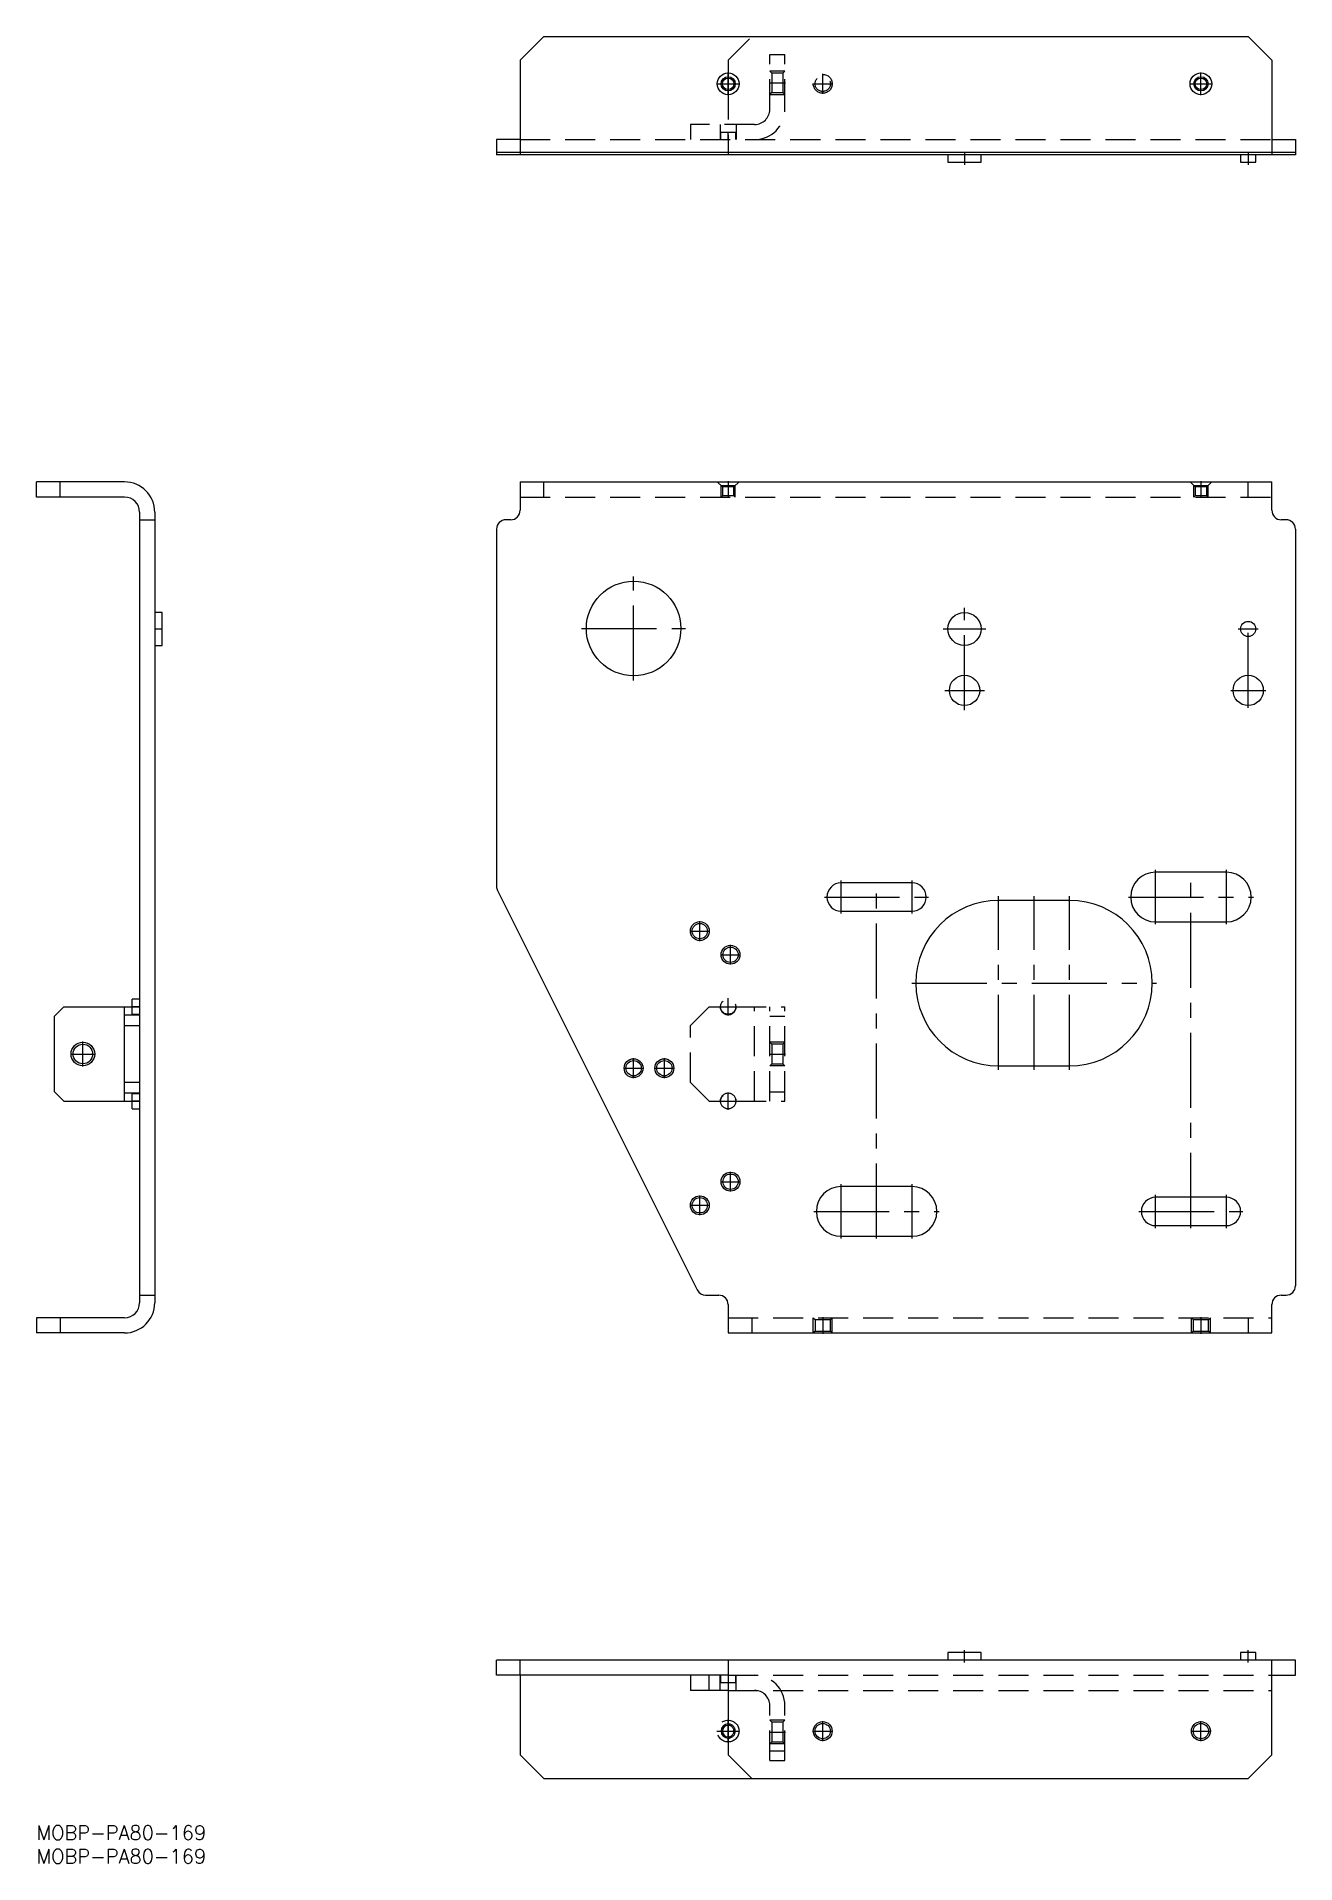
# Model space of a CAD drawing. Extents: x 0 to 266, y -8 to 378.
import ezdxf

# ---------------------------------------------------------------- set-up
doc = ezdxf.new("R2010")
doc.units = 0
doc.header["$LTSCALE"] = 0.5
doc.linetypes.add('CENTER', pattern=[50.8, 31.75, -6.35, 6.35, -6.35])
doc.linetypes.add('DASHED', pattern=[19.05, 12.7, -6.35])
for name, color, linetype in [('MSM_CENTER', 1, 'CENTER'), ('MSM_CONTINUOUS', 7, 'CONTINUOUS'), ('MSM_DASHED', 4, 'DASHED'), ('MSM_NARROW', 5, 'CONTINUOUS'), ('MSM_PART_NUMBER', 7, 'CONTINUOUS')]:
    doc.layers.add(name, color=color, linetype=linetype)
doc.styles.get("Standard").update_dxf_attribs({"font": 'txt.shx', "height": 3, "bigfont": 'bigfont.shx'})

msp = doc.modelspace()

# ---------------------------------------------------------------- linework, layer by layer
at = {"layer": 'MSM_CENTER'}
for p, q in [((143.89, 368.4), (148.72, 368.4)), ((146.3, 365.99), (146.3, 370.82)), ((154.94, 368.6), (158.46, 368.6)), ((164.2, 368.4), (168.4, 368.4)), ((166.3, 366.3), (166.3, 370.5)), ((243.89, 368.4), (248.72, 368.4)), ((246.3, 365.99), (246.3, 370.82)), ((146.3, 356.52), (146.3, 358.28)), ((196.3, 353.9), (196.3, 351.3)), ((256.3, 353.9), (256.3, 351.3)), ((146.3, 284.36), (146.3, 280.84)), ((246.3, 284.36), (246.3, 280.84)), ((126.3, 242.2), (126.3, 264.2)), ((196.3, 235.9), (196.3, 257.6)), ((256.3, 236.4), (256.3, 255.2)), ((24.92, 253.1), (26.68, 253.1)), ((115.3, 253.2), (137.3, 253.2)), ((191.8, 253.1), (200.8, 253.1)), ((254.2, 253.1), (258.4, 253.1)), ((192.1, 240.1), (200.5, 240.1)), ((252.6, 240.1), (260, 240.1)), ((236.7, 190.65), (236.7, 202.15)), ((244.2, 126.4), (244.2, 202.15)), ((251.7, 190.65), (251.7, 202.15)), ((170.2, 192.9), (170.2, 199.9)), ((177.7, 124.15), (177.7, 199.9)), ((185.2, 192.9), (185.2, 199.9)), ((166.7, 196.4), (188.7, 196.4)), ((203.5, 159.83), (203.5, 196.58)), ((211, 159.83), (211, 196.58)), ((218.5, 159.83), (218.5, 196.58)), ((230.95, 196.4), (257.45, 196.4)), ((140.3, 187.1), (140.3, 191.3)), ((138.2, 189.2), (142.4, 189.2)), ((146.8, 182.1), (146.8, 186.3)), ((144.7, 184.2), (148.9, 184.2)), ((185.13, 178.2), (236.88, 178.2)), ((146.3, 171.42), (146.3, 174.99)), ((21.88, 173.2), (20.12, 173.2)), ((144.52, 173.2), (148.09, 173.2)), ((7.17, 163.2), (12.42, 163.2)), ((9.8, 160.58), (9.8, 165.83)), ((126.3, 158.1), (126.3, 162.3)), ((132.8, 158.1), (132.8, 162.3)), ((154.94, 163.2), (158.46, 163.2)), ((124.2, 160.2), (128.4, 160.2)), ((130.7, 160.2), (134.9, 160.2)), ((146.3, 151.42), (146.3, 154.99)), ((21.88, 153.2), (20.12, 153.2)), ((144.52, 153.2), (148.09, 153.2)), ((144.7, 136.2), (148.9, 136.2)), ((146.8, 134.1), (146.8, 138.3)), ((170.2, 124.15), (170.2, 135.65)), ((185.2, 124.15), (185.2, 135.65)), ((140.3, 129.1), (140.3, 133.3)), ((236.7, 126.4), (236.7, 133.4)), ((251.7, 126.4), (251.7, 133.4)), ((138.2, 131.2), (142.4, 131.2)), ((164.45, 129.9), (190.95, 129.9)), ((233.2, 129.9), (255.2, 129.9)), ((166.3, 107.56), (166.3, 104.04)), ((246.3, 107.56), (246.3, 104.04)), ((196.3, 34.5), (196.3, 37.1)), ((256.3, 34.5), (256.3, 37.1)), ((146.3, 31.88), (146.3, 30.12)), ((143.89, 20), (148.72, 20)), ((146.3, 17.59), (146.3, 22.41)), ((154.94, 19.8), (158.46, 19.8)), ((164.2, 20), (168.4, 20)), ((166.3, 17.9), (166.3, 22.1)), ((244.2, 20), (248.4, 20)), ((246.3, 17.9), (246.3, 22.1))]:
    msp.add_line(p, q, dxfattribs=at)
at = {"layer": 'MSM_CONTINUOUS'}
for p, q in [((102.3, 373.4), (107.3, 378.4)), ((107.3, 378.4), (256.3, 378.4)), ((256.3, 378.4), (261.3, 373.4)), ((102.3, 373.4), (102.3, 353.4)), ((261.3, 373.4), (261.3, 353.4)), ((146.3, 369.63), (146.3, 367.17)), ((97.3, 356.6), (97.3, 353.4)), ((102.3, 356.6), (97.3, 356.6)), ((261.3, 356.6), (266.3, 356.6)), ((266.3, 356.6), (266.3, 353.4)), ((266.3, 353.9), (97.3, 353.9)), ((266.3, 353.4), (97.3, 353.4)), ((192.8, 353.4), (192.8, 351.8)), ((192.8, 351.8), (199.8, 351.8)), ((199.8, 351.8), (199.8, 353.4)), ((254.7, 353.4), (254.7, 351.8)), ((254.7, 351.8), (257.9, 351.8)), ((257.9, 351.8), (257.9, 353.4)), ((18.6, 284.2), (0, 284.2)), ((0, 281), (0, 284.2)), ((5, 281), (5, 284.2)), ((102.3, 284.2), (261.3, 284.2)), ((102.3, 284.2), (102.3, 278.2)), ((261.3, 278.2), (261.3, 284.2)), ((18.6, 281), (0, 281)), ((21.8, 277.8), (21.8, 110.6)), ((21.8, 276.2), (25, 276.2)), ((25, 277.8), (25, 110.6)), ((100.3, 276.2), (99.3, 276.2)), ((264.3, 276.2), (263.3, 276.2)), ((97.3, 274.2), (97.3, 198.67)), ((266.3, 274.2), (266.3, 114.2)), ((26.6, 256.6), (25, 256.6)), ((26.6, 249.6), (26.6, 256.6)), ((25, 249.6), (26.6, 249.6)), ((251.7, 201.65), (236.7, 201.65)), ((97.51, 197.78), (139.75, 113.31)), ((185.2, 199.4), (170.2, 199.4)), ((170.2, 193.4), (185.2, 193.4)), ((218.5, 195.7), (203.5, 195.7)), ((236.7, 191.15), (251.7, 191.15)), ((20.2, 173.2), (20.2, 174.8)), ((21.8, 174.8), (20.2, 174.8)), ((5.8, 173.2), (3.8, 171.2)), ((3.8, 155.2), (3.8, 171.2)), ((5.8, 173.2), (21.8, 173.2)), ((18.6, 153.2), (18.6, 173.2)), ((18.6, 169.2), (21.8, 169.2)), ((203.5, 160.7), (218.5, 160.7)), ((3.8, 155.2), (5.8, 153.2)), ((21.8, 157.2), (18.6, 157.2)), ((5.8, 153.2), (21.8, 153.2)), ((20.2, 151.6), (20.2, 153.2)), ((20.2, 151.6), (21.8, 151.6)), ((185.2, 135.15), (170.2, 135.15)), ((251.7, 132.9), (236.7, 132.9)), ((170.2, 124.65), (185.2, 124.65)), ((236.7, 126.9), (251.7, 126.9)), ((21.8, 112.2), (25, 112.2)), ((141.54, 112.2), (144.3, 112.2)), ((263.3, 112.2), (264.3, 112.2)), ((146.3, 110.2), (146.3, 104.2)), ((261.3, 104.2), (261.3, 110.2)), ((18.6, 107.4), (0, 107.4)), ((0, 107.4), (0, 104.2)), ((5, 107.4), (5, 104.2)), ((18.6, 104.2), (0, 104.2)), ((146.3, 104.2), (261.3, 104.2)), ((97.3, 31.8), (97.3, 35)), ((266.3, 35), (97.3, 35)), ((146.3, 35), (146.3, 15)), ((192.8, 36.6), (192.8, 35)), ((199.8, 36.6), (192.8, 36.6)), ((199.8, 35), (199.8, 36.6)), ((254.7, 36.6), (254.7, 35)), ((257.9, 36.6), (254.7, 36.6)), ((257.9, 35), (257.9, 36.6)), ((261.3, 15), (261.3, 35)), ((266.3, 31.8), (266.3, 35)), ((146.3, 31.8), (97.3, 31.8)), ((102.3, 31.8), (102.3, 15)), ((138.3, 31.8), (138.3, 28.6)), ((142.3, 28.6), (142.3, 31.8)), ((144.6, 28.6), (144.6, 31.8)), ((144.7, 31.8), (144.7, 30.2)), ((261.3, 31.8), (266.3, 31.8)), ((146.3, 28.6), (138.3, 28.6)), ((146.3, 30.2), (144.7, 30.2)), ((102.3, 15), (107.3, 10)), ((146.3, 15), (151.3, 10)), ((256.3, 10), (261.3, 15)), ((107.3, 10), (256.3, 10))]:
    msp.add_line(p, q, dxfattribs=at)
for centre, radius in [((146.3, 368.4), 2.3), ((146.3, 368.4), 1.23), ((246.3, 368.4), 2.3), ((246.3, 368.4), 1.23), ((126.3, 253.2), 10), ((196.3, 253.1), 3.5), ((256.3, 253.1), 1.6), ((196.3, 240.1), 3.2), ((256.3, 240.1), 3.2), ((140.3, 189.2), 1.62), ((146.8, 184.2), 1.62), ((9.8, 163.2), 2.07), ((126.3, 160.2), 1.62), ((132.8, 160.2), 1.62), ((146.8, 136.2), 1.62), ((140.3, 131.2), 1.62), ((166.3, 20), 1.62), ((246.3, 20), 1.62)]:
    msp.add_circle(centre, radius, dxfattribs=at)
for centre, radius, start, end in [((18.6, 277.8), 6.4, 0, 90), ((18.6, 277.8), 3.2, 0, 90), ((99.3, 274.2), 2, 90, 180), ((100.3, 278.2), 2, 270, 0), ((263.3, 278.2), 2, 180, 270), ((264.3, 274.2), 2, 0, 90), ((236.7, 196.4), 5.25, 90, 270), ((251.7, 196.4), 5.25, 270, 90), ((99.3, 198.67), 2, 180, 206.5651), ((170.2, 196.4), 3, 90, 270), ((185.2, 196.4), 3, 270, 90), ((203.5, 178.2), 17.5, 90, 270), ((218.5, 178.2), 17.5, 270, 90), ((170.2, 129.9), 5.25, 90, 270), ((185.2, 129.9), 5.25, 270, 90), ((236.7, 129.9), 3, 90, 270), ((251.7, 129.9), 3, 270, 90), ((141.54, 114.2), 2, 206.5651, 270), ((144.3, 110.2), 2, 0, 90), ((263.3, 110.2), 2, 90, 180), ((264.3, 114.2), 2, 270, 0), ((18.6, 110.6), 3.2, 270, 0), ((18.6, 110.6), 6.4, 270, 0), ((146.3, 20), 1.23, 90, 270)]:
    msp.add_arc(centre, radius, start, end, dxfattribs=at)
at = {"layer": 'MSM_DASHED'}
for p, q in [((146.3, 373.4), (151.3, 378.4)), ((146.3, 373.4), (146.3, 369.63)), ((155.1, 374.6), (158.3, 374.6)), ((155.1, 363), (155.1, 374.6)), ((155.53, 370.67), (155.1, 371.1)), ((158.3, 371.1), (155.1, 371.1)), ((158.3, 371.1), (157.87, 370.67)), ((158.3, 363), (158.3, 374.6)), ((146.3, 367.17), (146.3, 353.4)), ((157.87, 370.67), (155.53, 370.67)), ((155.53, 370.67), (155.53, 366.53)), ((157.87, 370.67), (157.87, 366.53)), ((155.1, 366.1), (155.53, 366.53)), ((158.3, 366.1), (155.1, 366.1)), ((155.53, 366.53), (157.87, 366.53)), ((157.87, 366.53), (158.3, 366.1)), ((138.3, 359.8), (138.3, 356.6)), ((151.9, 359.8), (138.3, 359.8)), ((144.6, 359.8), (144.6, 356.6)), ((148, 359.8), (148, 356.6)), ((102.3, 356.6), (261.3, 356.6)), ((144.7, 358.2), (147.9, 358.2)), ((144.7, 358.2), (144.7, 356.6)), ((147.9, 356.6), (147.9, 358.2)), ((107.3, 281), (107.3, 284.2)), ((144, 284.2), (145.07, 283.13)), ((147.8, 283.4), (144.8, 283.4)), ((144.8, 281), (144.8, 283.4)), ((145.07, 283.13), (145.07, 281.27)), ((147.53, 283.13), (145.07, 283.13)), ((147.53, 283.13), (148.6, 284.2)), ((147.53, 281.27), (147.53, 283.13)), ((147.8, 281), (147.8, 283.4)), ((244, 284.2), (245.07, 283.13)), ((247.8, 283.4), (244.8, 283.4)), ((244.8, 281), (244.8, 283.4)), ((245.07, 283.13), (245.07, 281.27)), ((247.53, 283.13), (245.07, 283.13)), ((247.53, 283.13), (248.6, 284.2)), ((247.53, 281.27), (247.53, 283.13)), ((247.8, 281), (247.8, 283.4)), ((256.3, 281), (256.3, 284.2)), ((102.3, 281), (261.3, 281)), ((145.07, 281.27), (144.8, 281)), ((147.53, 281.27), (145.07, 281.27)), ((147.8, 281), (147.53, 281.27)), ((245.07, 281.27), (244.8, 281)), ((247.53, 281.27), (245.07, 281.27)), ((247.8, 281), (247.53, 281.27)), ((18.6, 171.5), (21.8, 171.5)), ((20.2, 171.6), (20.2, 173.2)), ((20.2, 171.6), (21.8, 171.6)), ((138.3, 169.2), (142.3, 173.2)), ((142.3, 173.2), (144.6, 173.2)), ((148, 173.2), (158.3, 173.2)), ((151.9, 153.2), (151.9, 173.2)), ((155.1, 153.2), (155.1, 173.2)), ((155.1, 171.2), (158.3, 171.2)), ((158.3, 153.2), (158.3, 173.2)), ((138.3, 157.2), (138.3, 169.2)), ((155.53, 165.27), (155.1, 165.7)), ((158.3, 165.7), (155.1, 165.7)), ((157.87, 165.27), (155.53, 165.27)), ((155.53, 165.27), (155.53, 161.13)), ((158.3, 165.7), (157.87, 165.27)), ((157.87, 165.27), (157.87, 161.13)), ((155.1, 160.7), (155.53, 161.13)), ((158.3, 160.7), (155.1, 160.7)), ((155.53, 161.13), (157.87, 161.13)), ((157.87, 161.13), (158.3, 160.7)), ((21.8, 154.9), (18.6, 154.9)), ((20.2, 153.2), (20.2, 154.8)), ((21.8, 154.8), (20.2, 154.8)), ((142.3, 153.2), (138.3, 157.2)), ((155.1, 155.2), (158.3, 155.2)), ((142.3, 153.2), (144.6, 153.2)), ((148, 153.2), (158.3, 153.2)), ((146.3, 107.4), (261.3, 107.4)), ((151.3, 107.4), (151.3, 104.2)), ((164.3, 107.4), (164.68, 107.02)), ((164.3, 104.2), (164.3, 107.4)), ((164.68, 104.58), (164.3, 104.2)), ((164.68, 107.02), (164.68, 104.58)), ((164.68, 107.02), (167.92, 107.02)), ((164.68, 104.58), (167.92, 104.58)), ((167.92, 107.02), (168.3, 107.4)), ((167.92, 104.58), (167.92, 107.02)), ((168.3, 104.2), (167.92, 104.58)), ((168.3, 104.2), (168.3, 107.4)), ((244.3, 107.4), (244.68, 107.02)), ((244.3, 104.2), (244.3, 107.4)), ((244.68, 104.58), (244.3, 104.2)), ((244.68, 107.02), (244.68, 104.58)), ((244.68, 107.02), (247.92, 107.02)), ((244.68, 104.58), (247.92, 104.58)), ((247.92, 107.02), (248.3, 107.4)), ((247.92, 104.58), (247.92, 107.02)), ((248.3, 104.2), (247.92, 104.58)), ((248.3, 104.2), (248.3, 107.4)), ((256.3, 107.4), (256.3, 104.2)), ((102.3, 31.8), (102.3, 35)), ((146.3, 31.8), (261.3, 31.8)), ((147.9, 30.2), (147.9, 31.8)), ((148, 28.6), (148, 31.8)), ((147.9, 30.2), (146.3, 30.2)), ((146.3, 28.6), (261.3, 28.6)), ((155.1, 13.8), (155.1, 25.4)), ((158.3, 13.8), (158.3, 25.4)), ((155.53, 21.87), (155.1, 22.3)), ((158.3, 22.3), (155.1, 22.3)), ((157.87, 21.87), (155.53, 21.87)), ((155.53, 21.87), (155.53, 17.73)), ((158.3, 22.3), (157.87, 21.87)), ((157.87, 21.87), (157.87, 17.73)), ((155.1, 17.3), (155.53, 17.73)), ((158.3, 17.3), (155.1, 17.3)), ((155.1, 15.8), (158.3, 15.8)), ((155.53, 17.73), (157.87, 17.73)), ((157.87, 17.73), (158.3, 17.3)), ((155.1, 13.8), (158.3, 13.8))]:
    msp.add_line(p, q, dxfattribs=at)
for centre, radius in [((166.3, 368.4), 2), ((166.3, 368.4), 1.62), ((146.3, 173.2), 1.6), ((146.3, 153.2), 1.6), ((146.3, 20), 2.3)]:
    msp.add_circle(centre, radius, dxfattribs=at)
for centre, radius, start, end in [((151.9, 363), 3.2, 270, 0), ((151.9, 363), 6.4, 270, 0), ((146.3, 173.2), 1.7, 180, 0), ((146.3, 153.2), 1.7, 0, 180), ((151.9, 25.4), 6.4, 0, 90), ((151.9, 25.4), 3.2, 0, 90), ((146.3, 20), 1.5, 270, 90), ((146.3, 20), 1.23, 270, 90)]:
    msp.add_arc(centre, radius, start, end, dxfattribs=at)
at = {"layer": 'MSM_NARROW'}
for centre, radius in [((146.3, 368.4), 1.5), ((246.3, 368.4), 1.5), ((140.3, 189.2), 2), ((146.8, 184.2), 2), ((9.8, 163.2), 2.5), ((126.3, 160.2), 2), ((132.8, 160.2), 2), ((146.8, 136.2), 2), ((140.3, 131.2), 2), ((166.3, 20), 2), ((246.3, 20), 2)]:
    msp.add_circle(centre, radius, dxfattribs=at)
msp.add_arc((146.3, 20), 1.5, 90, 270, dxfattribs=at)

# ---------------------------------------------------------------- texts
at = {"layer": 'MSM_PART_NUMBER'}
for p in [(0, -3), (0, -8)]:
    msp.add_text('MOBP-PA80-169', height=3, dxfattribs=at).set_placement(p)

doc.saveas('drawing.dxf')
